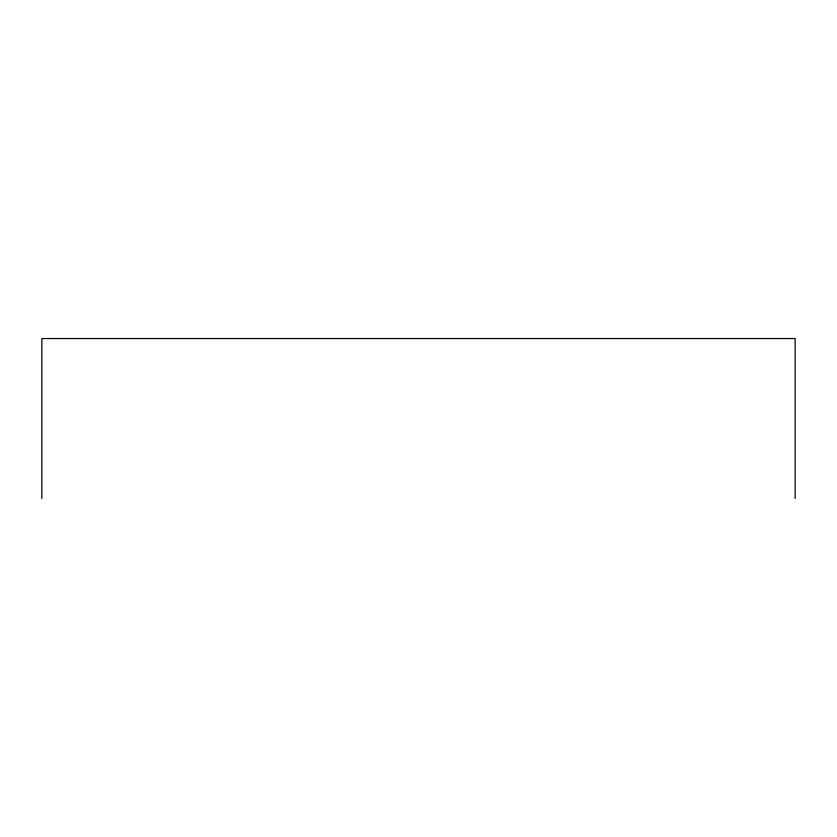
<?xml version="1.0" encoding="UTF-8"?>
<svg xmlns="http://www.w3.org/2000/svg" width="837" height="837" viewBox="0 0 837 837"><rect width="100%" height="100%" fill="white"/><g stroke="black" fill="none" stroke-linecap="round" stroke-linejoin="round"><path stroke-width="1.26" d="M795.15 498.454L795.15 338.546L41.85 338.546L41.85 498.454"/></g></svg>
